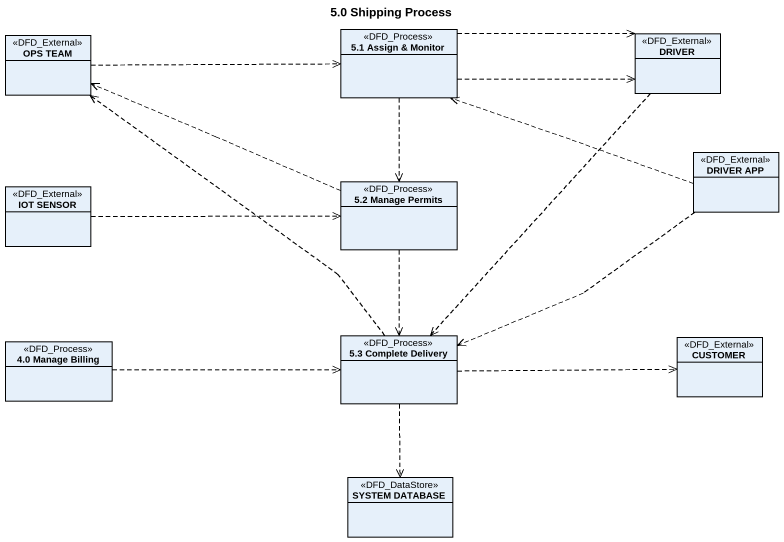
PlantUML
@startuml
title 5.0 Shipping Process
hide circle
hide empty members
class "OPS TEAM" as OPS_TEAM <<DFD_External>>
class "5.1 Assign & Monitor" as c5_1_Assign_Monitor <<DFD_Process>>
class DRIVER <<DFD_External>>
class "DRIVER APP" as DRIVER_APP <<DFD_External>>
class "IOT SENSOR" as IOT_SENSOR <<DFD_External>>
class "5.2 Manage Permits" as c5_2_Manage_Permits <<DFD_Process>>
class "4.0 Manage Billing" as c4_0_Manage_Billing <<DFD_Process>>
class "5.3 Complete Delivery" as c5_3_Complete_Delivery <<DFD_Process>>
class CUSTOMER <<DFD_External>>
class "SYSTEM DATABASE" as SYSTEM_DATABASE <<DFD_DataStore>>
OPS_TEAM .right.> c5_1_Assign_Monitor
c5_1_Assign_Monitor .right.> DRIVER
c5_1_Assign_Monitor .right.> DRIVER
c5_1_Assign_Monitor ..> c5_2_Manage_Permits
DRIVER ..> c5_3_Complete_Delivery
DRIVER_APP .left.> c5_1_Assign_Monitor
DRIVER_APP .left.> c5_3_Complete_Delivery
IOT_SENSOR .right.> c5_2_Manage_Permits
c5_2_Manage_Permits .left.> OPS_TEAM
c5_2_Manage_Permits ..> c5_3_Complete_Delivery
c4_0_Manage_Billing .right.> c5_3_Complete_Delivery
c5_3_Complete_Delivery .up.> OPS_TEAM
c5_3_Complete_Delivery .right.> CUSTOMER
c5_3_Complete_Delivery ..> SYSTEM_DATABASE
@enduml
